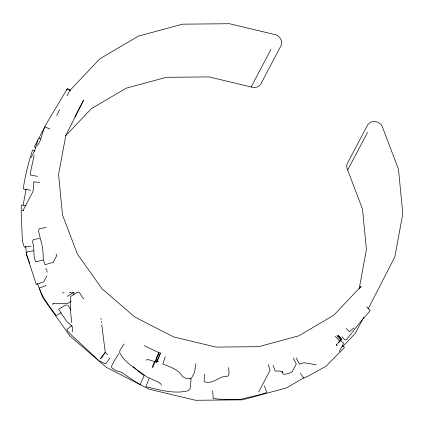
<?xml version="1.0" encoding="UTF-8"?>
<svg xmlns="http://www.w3.org/2000/svg" width="424" height="424" viewBox="0 0 424 424"><rect width="100%" height="100%" fill="white"/><g stroke="black" fill="none" stroke-linecap="round" stroke-linejoin="round"><path stroke-width="0.64" d="M204.495 373.984L204.108 381.028L204.967 381.929C213.558 384.563 219.319 375.5 227.895 376.252L229.071 374.026L228.637 367.566M72.684 331.812L72.319 326.655L66.319 320.989L58.676 309.175L65.338 305.185L67.034 304.84M23.145 205.121L26.118 189.019M359.181 288.707L366.416 249.503L362.488 209.032L346.911 168.074L346.71 166.033L347.076 164.056L347.977 162.275L367.836 124.614C371.382 119.685 379.528 121.073 382.146 126.246L398.47 169.171L402.8 213.728L394.834 256.886L368.096 309.027M34.18 155.481L30.825 170.612L30.343 174.662L30.565 175.075L37.46 176.331M37.879 140.121L34.673 150.79L31.053 157.664M165.249 356.796L162.848 363.999C169.881 366.935 178.626 369.341 182.437 376.581C185.002 378.155 188.436 379.496 191.41 378.325L194.611 372.256L195.607 364.661L195.385 363.739M146.121 360.183L147.165 359.626L149.29 359.859L156.673 362.271L160.458 353.054L158.899 352.699L144.287 345.735M156.673 362.271L160.458 353.054M154.516 361.322L152.237 367.216L152.836 367.507L155.55 360.421L158.581 361.677M155.688 360.199L155.004 361.969L158.899 352.699L158.03 354.347M156.143 359.022L157.739 354.899L159.344 355.169M56.593 115.556L59.651 109.763M66.981 95.856L69.732 90.641L99.852 58.814L138.325 36.141L182.527 24.173L229.453 23.718L275.897 34.81C280.587 36.39 283.449 42.485 280.444 46.762L260.585 84.424C258.916 86.697 256.038 87.768 253.271 87.492L208.953 76.903L166.33 77.316L126.172 88.192L91.224 108.782L65.656 135.802M74.862 116.838L83.719 100.032L65.815 135.293L58.581 174.497L62.508 214.968L77.338 253.96L102.057 288.808L134.975 317.136L173.856 337.016L216.044 347.097L258.667 346.684L298.825 335.808L333.773 315.218L361.131 286.306L360.522 287.461M46.868 275.892L43.73 281.843L36.257 284.44L26.357 253.748L27.406 251.761L33.528 250.812M251.141 86.984L271 49.322M149.047 378.6L145.904 386.778C159.424 389.81 173.686 394.182 187.551 390.912L190 388.983L191.081 379.687L190.397 378.288M347.659 170.04L367.513 132.378M258.661 391.977L270.056 370.364L268.291 364.677M338.007 335.527L341.426 339.285L339.444 341.055L338.405 343.021L341.527 339.386L338.098 335.638L341.527 339.386M363.819 317.136L355.264 333.359L342.677 346.662M66.642 90.063L67.162 89.141M66.992 89.321L47.578 121.699L34.344 146.805L36.098 147.6M124.068 344.002L119.886 350.325L119.695 352.741C125.377 363.739 137.508 369.442 146.778 376.947L157.834 381.844L160.818 383.837L161.38 385.321M118.879 353.706L115.047 359.504L111.517 366.198L111.883 367.947L116.155 370.73L120.241 371.853L122.441 372.929L134.148 380.932L140.18 384.557L144.128 375.436L139.438 372.219L133.311 366.749M110.033 357.904L105.995 363.564L105.428 363.787L99.195 360.957L70.305 333.98L67.623 331.049L66.934 329.342L72.053 325.473M105.258 352.333L100.7 358.582L105.258 352.333L101.771 324.731M101.919 357.464L102.698 356.467M336.19 344.781L337.631 343.541M71.179 301.199L67.39 303.653L53.504 303.706L52.655 304.13L53.8 303.515M67.193 296.44L73.808 292.385L73.84 294.956M61.024 312.795L56.196 315.589C49.995 307.061 42.681 298.077 39.252 288.092L46.015 285.522M303.648 377.858L286.672 387.859L242.47 399.827L195.543 400.283L149.1 389.19L106.297 367.301L70.055 336.115L42.85 297.754L37.487 283.651M42.946 260.066L35.807 261.873C32.404 255.614 35.203 248.119 32.394 241.585L33.523 239.454L39.649 238.516M46.311 227.524L39.575 228.562L38.436 230.714L42.23 246.121L43.047 252.269L43.269 259.684L44.997 264.756L53.217 262.26L56.652 255.752L56.058 253.897M31.047 246.307L24.253 247.097L22.377 241.15L21.216 211.661L21.322 205.815L21.523 205.041L25.933 205.523M62.307 292.857L64.22 292.777M69.335 292.565L73.808 292.385M23.786 210.479L22.525 210.383L23.055 210.352L32.759 191.94L33.22 190.095L33.75 181.848L39.655 182.421M336.444 345.274L337.175 345.364L336.338 344.405M316.283 364.773L304.003 362.732L299.498 364.121L296.175 357.787M30.464 190.228L23.564 189.024L23.294 188.638C25.101 175.552 28.472 162.493 32.6 150.027L34.964 151.039M156.159 359.769L157.792 360.151M37.317 145.649C41.488 140.423 41.87 132.85 44.822 126.85L50.138 129.135M354.088 328.059L353.754 327.964L349.524 331.716L346.138 328.515M38.891 138.213L40.662 138.971M70.707 90.667L67.379 88.717L70.135 90.392M105.359 352.588L107.781 354.681M366.575 306.833L370.364 310.479L360.305 322.081L346.578 339.486L344.966 339.963L341.802 336.815M84 298.883L82.585 297.558L79.097 292.12L77.126 292.327L70.607 296.509L70.644 312.785L71.826 322.908M342.597 345.634L344.452 347.389L343.859 348.205L326.257 366.06L308.905 375.738L303.716 378.208L300.452 373.274M340.477 340.106L343.652 343.244L339.423 351.263L339.651 351.517M336.799 335.676L340.605 339.937M335.278 336.269L339.444 341.055M67.941 305.259L71.015 310.05M293.302 357.914L296.27 364.052L292.3 371.572L290.599 372.744L287.207 373.857L284.228 374.318L283.041 373.878L282.082 371.599M282.4 371.8L282.877 372.935L282.05 371.742L280.041 371.037L275.176 371.09L273.151 365.308M45.882 268.35L46.529 269.934M29.786 263.415L26.521 254.829L25.694 246.312M264.396 385.904L266.744 392.237L266.023 392.788L259.398 394.861L239.3 399.594L219.584 399.212L213.219 398.507L212.668 390.96M46.741 270.464L47.239 272.213M101.002 318.249L101.156 319.548M101.389 321.493L101.543 322.786"/></g></svg>
